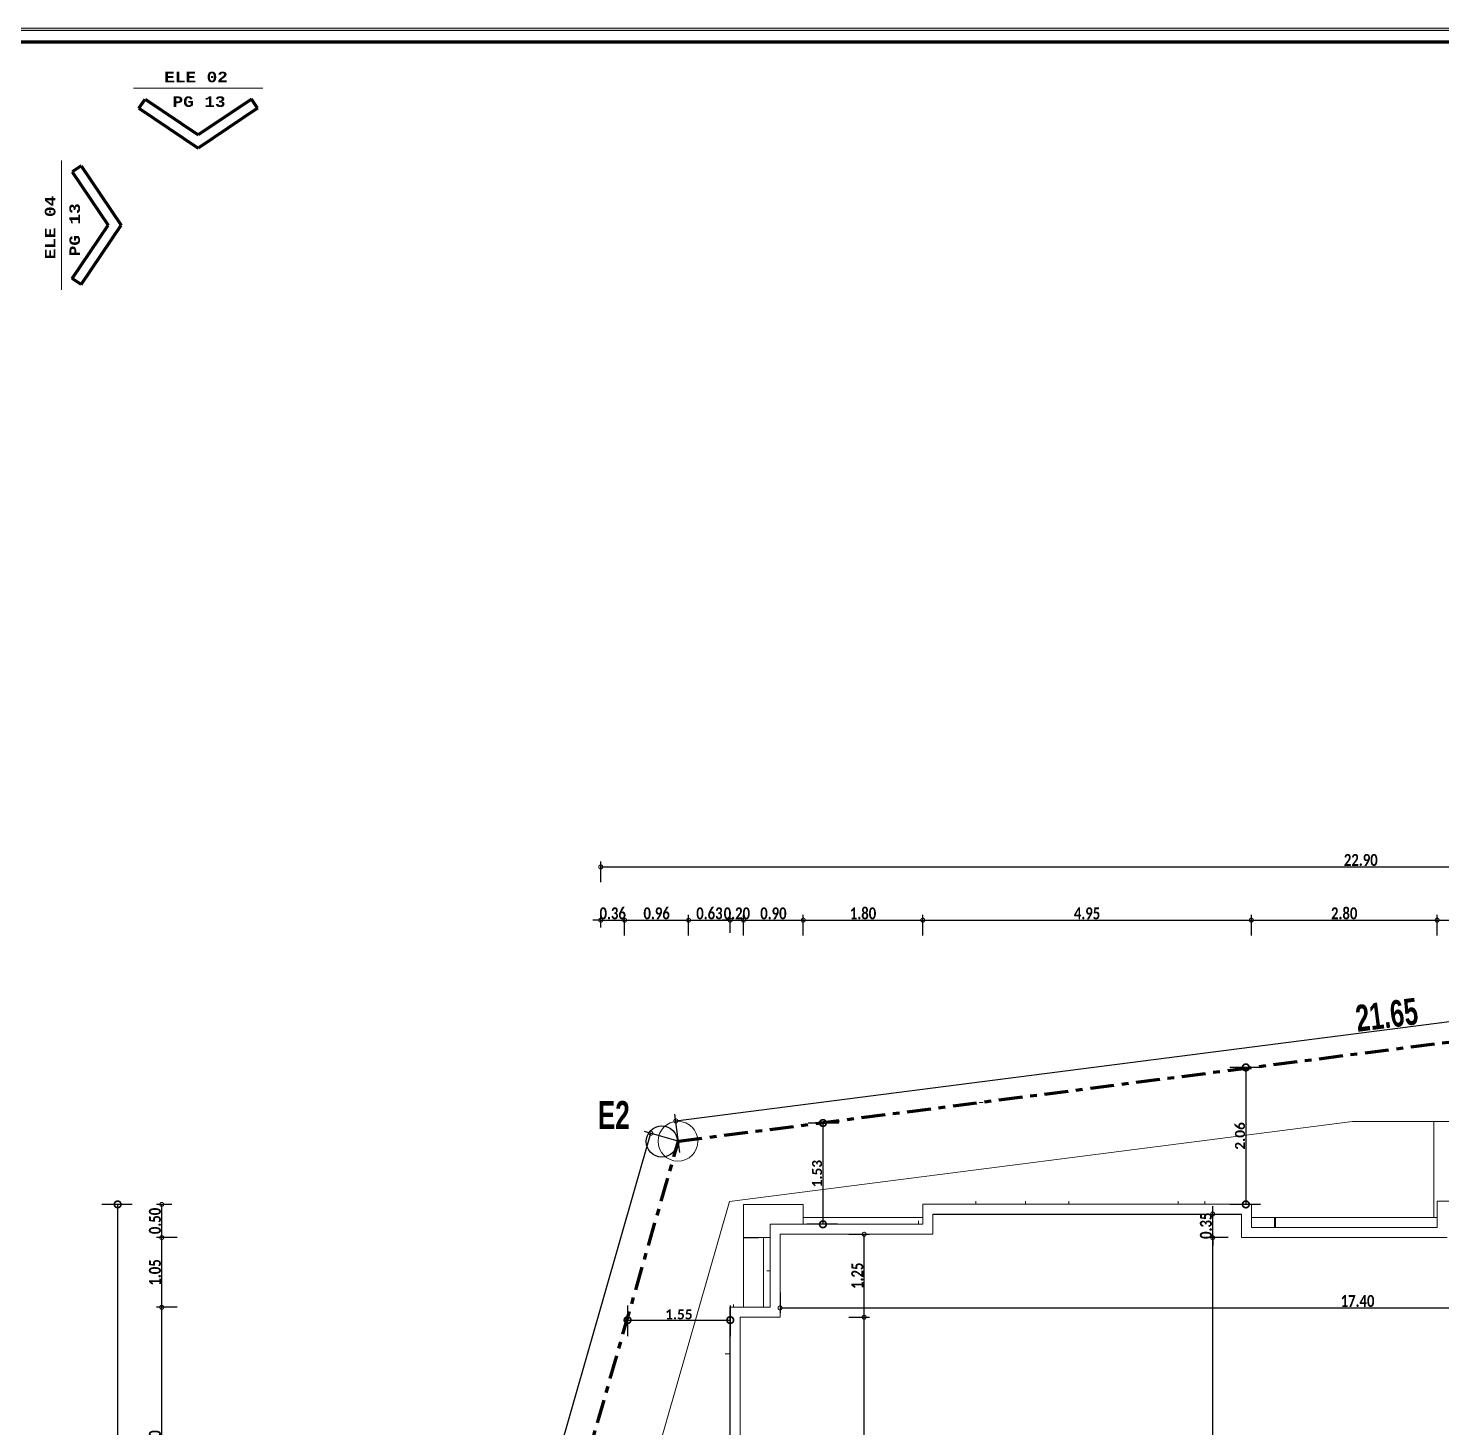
# Model space of a CAD drawing. Header units: metres. Extents: x -144 to 1000, y -717 to 29.
# Drawn here: x 960.34 to 981.63, y -551.53 to -530.45 of the extents above; entities that cross this region are included whole.
import ezdxf

# ---------------------------------------------------------------- set-up
doc = ezdxf.new("R2010")
doc.units = ezdxf.units.M
doc.linetypes.add('Dash Dot 3_16_', pattern=[0.595313, 0.357187, -0.119063, 0, -0.119063])
doc.linetypes.add('Trazo', pattern=[0.45, 0.225, -0.225])
doc.layers.get('0').update_dxf_attribs({"color": 1})
doc.layers.get('Defpoints').update_dxf_attribs({"color": 1})
for name, color, linetype, lineweight in [('A-ANNO-DIMS', 1, 'Continuous', 9), ('A-DETL', 1, 'Continuous', 9), ('A-DETL-THIN', 1, 'Continuous', 9), ('A-FLOR', 2, 'Continuous', 9), ('A-GLAZ', 1, 'Continuous', 9), ('A-WALL', 4, 'Continuous', 9), ('G-ANNO-TEXT', 2, 'Continuous', 9), ('G-ANNO-TTLB', 3, 'Continuous', 18), ('G-ANNO-TTLB-WIDE', 1, 'Continuous', 70), ('G-IMPT', 1, 'Continuous', 9), ('S-BEAM', 1, 'Continuous', 9), ('S-BEAM-HDLN', 7, 'Trazo', 9), ('S-COLS', 7, 'Continuous', 9)]:
    doc.layers.add(name, color=color, linetype=linetype, lineweight=lineweight)
doc.styles.add('Britannic Bold_B_1', font='', dxfattribs={"width": 0.7, "height": 0.4})
doc.styles.add('Calibri_B_3', font='calibrib.ttf', dxfattribs={"height": 0.15})
doc.styles.add('Calibri_B_4', font='calibrib.ttf', dxfattribs={"height": 0.1125})
doc.styles.add('Calibri_B_7', font='calibrib.ttf', dxfattribs={"width": 0.8, "height": 0.18})
doc.styles.add('Courier New_B_2', font='courbd.ttf', dxfattribs={"height": 0.0016})
doc.styles.get('Britannic Bold_B_1').set_extended_font_data('Britannic Bold', bold=True)
doc.dimstyles.new('LINDEROS', dxfattribs={"dimscale": 0.3048, "dimtxt": 0.406749, "dimasz": 0.393701, "dimexe": 0.328084, "dimexo": 0.0625, "dimgap": 0.032808, "dimtad": 1, "dimrnd": 0.01, "dimzin": 0, "dimdsep": 46, "dimtxsty": 'Britannic Bold_B_1', "dimblk1": 'DOTSMALL', "dimblk2": 'DOTSMALL', "dimsah": 1, "dimcen": 0.09, "dimazin": 0, "dimtfac": 1, "dimtdec": 4, "dimtix": 1, "dimtmove": 0, "dimatfit": 3, "dimfxl": 1.64042, "dimfxlon": 1, "dimtvp": 1, "dimtolj": 1, "dimtzin": 0, "dimarcsym": 2})
doc.dimstyles.new('STANDARD_02', dxfattribs={"dimscale": 0.3048, "dimtxt": 0.200149, "dimasz": 0.393701, "dimexe": 0.262467, "dimexo": 0.0625, "dimgap": 0.032808, "dimtad": 1, "dimrnd": 0.01, "dimzin": 0, "dimdsep": 46, "dimtxsty": 'Calibri_B_7', "dimblk1": 'DOTSMALL', "dimblk2": 'DOTSMALL', "dimsah": 1, "dimcen": 0.09, "dimazin": 0, "dimtfac": 1, "dimtdec": 4, "dimtix": 1, "dimtmove": 0, "dimatfit": 3, "dimfxl": 0.82021, "dimfxlon": 1, "dimtvp": 1, "dimtolj": 1, "dimtzin": 0, "dimarcsym": 2})
doc.dimstyles.new('STANDARD_04', dxfattribs={"dimscale": 0.3048, "dimtxt": 0.23547, "dimasz": 0.656168, "dimexe": 0.787402, "dimexo": 0.0625, "dimgap": 0.032808, "dimtad": 1, "dimrnd": 0.01, "dimzin": 0, "dimdsep": 46, "dimtxsty": 'Calibri_B_4', "dimblk1": 'DOTSMALL', "dimblk2": 'DOTSMALL', "dimsah": 1, "dimcen": 0.09, "dimazin": 0, "dimtfac": 1, "dimtdec": 4, "dimtix": 1, "dimtmove": 0, "dimatfit": 3, "dimfxl": 0.787402, "dimfxlon": 1, "dimtvp": 1, "dimtolj": 1, "dimtzin": 0, "dimarcsym": 2})
doc.dimstyles.new('STANDARD_05', dxfattribs={"dimscale": 0.3048, "dimtxt": 0.223696, "dimasz": 0.656168, "dimexe": 0.787402, "dimexo": 0.0625, "dimgap": 0.032808, "dimtad": 1, "dimrnd": 0.01, "dimzin": 0, "dimdsep": 46, "dimtxsty": 'Calibri_B_3', "dimblk1": 'DOTSMALL', "dimblk2": 'DOTSMALL', "dimsah": 1, "dimcen": 0.09, "dimazin": 0, "dimtfac": 1, "dimtdec": 4, "dimtix": 1, "dimtmove": 0, "dimatfit": 3, "dimfxl": 0.787402, "dimfxlon": 1, "dimtvp": 1, "dimtolj": 1, "dimtzin": 0, "dimarcsym": 2})

# ---------------------------------------------------------------- blocks, each defined once
blk = doc.blocks.new('tarjeta de nathalie 00')
at = {"layer": 'G-IMPT', "lineweight": 9}
h = blk.add_hatch(color=3, dxfattribs=at)
h.paths.add_polyline_path([(-145.23888, -717.38489), (-145.21019, -717.38489), (-145.21019, -716.89355), (-145.21019, -716.79934), (-145.23888, -716.79934), (-145.23888, -716.89379)])
h.paths.add_polyline_path([(-145.20996, -716.7991), (-145.20996, -717.3851), (-145.2392, -717.3851), (-145.2392, -716.7991)])
h.paths.add_polyline_path([(-145.23902, -717.3868), (-145.20826, -717.3868), (-145.20826, -716.7974), (-145.2392, -716.7974), (-146.09866, -716.7974), (-146.09866, -717.3868)])
h.paths.add_polyline_path([(-145.20795, -716.79707), (-145.20795, -717.3871), (-146.09898, -717.3871), (-146.09898, -716.79707)])
at = {"layer": 'G-ANNO-TTLB', "color": 3}
for p, q in [((-145.20795, -716.79707), (-146.09898, -716.79707)), ((-145.20795, -716.79707), (-146.09898, -716.79707)), ((-146.09866, -716.7974), (-145.2392, -716.7974))]:
    blk.add_line(p, q, dxfattribs=at)
at = {"layer": 'G-ANNO-TTLB-WIDE', "color": 3}
blk.add_line((-146.09696, -716.7991), (-145.20996, -716.7991), dxfattribs=at)
blk = doc.blocks.new('A$C4d52d4f2')
blk.add_circle((-0.30664, -0.16869), 0.00238)
at = {"layer": 'A-DETL', "color": 7, "lineweight": 100}
for p, q in [((-0.38587, -0.01215), (-0.38494, -0.01078)), ((-0.38587, -0.01215), (-0.37688, -0.01821)), ((-0.38494, -0.01078), (-0.37688, -0.01621)), ((-0.36882, -0.01078), (-0.37688, -0.01621)), ((-0.36789, -0.01215), (-0.37688, -0.01821)), ((-0.36789, -0.01215), (-0.36882, -0.01078)), ((-0.39461, -0.02089), (-0.39598, -0.02181)), ((-0.39461, -0.02089), (-0.38855, -0.02987)), ((-0.39598, -0.02181), (-0.39054, -0.02987)), ((-0.39598, -0.03794), (-0.39054, -0.02987)), ((-0.39461, -0.03886), (-0.38855, -0.02987)), ((-0.39461, -0.03886), (-0.39598, -0.03794))]:
    blk.add_line(p, q, dxfattribs=at)
at = {"layer": 'A-DETL-THIN', "lineweight": 18}
for p, q in [((-0.36709, -0.00914), (-0.38667, -0.00914)), ((-0.39761, -0.03966), (-0.39761, -0.02008))]:
    blk.add_line(p, q, dxfattribs=at)
at = {"layer": 'G-ANNO-TEXT', "char_height": 0.0016, "attachment_point": 1, "style": 'Courier New_B_2'}
for s, insert, width in [('ELE 02', (-0.38202, -0.00663), 0.0125063), ('PG 13', (-0.38077, -0.01036), 0.0104219)]:
    blk.add_mtext(s, dxfattribs=dict(at, insert=insert, width=width))
at = {"layer": 'G-ANNO-TEXT', "char_height": 0.0016, "attachment_point": 1, "rotation": 90, "style": 'Courier New_B_2'}
for s, insert, width in [('ELE 04', (-0.40012, -0.03505), 0.0125063), ('PG 13', (-0.3964, -0.03458), 0.0104219)]:
    blk.add_mtext(s, dxfattribs=dict(at, insert=insert, width=width))
blk = doc.blocks.new('COLUMNAS - COLUMNAS-773079-Techo DIM')
at = {"layer": 'S-COLS'}
for p, q in [((-12.089, 22.744), (-12.989, 22.744)), ((-12.989, 22.744), (-12.989, 22.244)), ((-12.089, 22.444), (-12.089, 22.744)), ((-4.989, 22.544), (-5.339, 22.544)), ((-4.989, 22.394), (-4.989, 22.544)), ((-12.989, 22.244), (-12.589, 22.244)), ((-13.189, 13.495), (-13.189, 12.944)), ((5.111, 12.944), (5.111, 13.495)), ((-13.189, 12.944), (-12.989, 12.944)), ((5.012, 12.944), (5.111, 12.944)), ((-12.989, 11.194), (-13.189, 11.194)), ((-13.189, 11.194), (-13.189, 10.644)), ((-12.989, 3.694), (-13.189, 3.694)), ((-13.189, 3.694), (-13.189, 2.794)), ((-5.489, 3.544), (-5.489, 2.794)), ((-4.989, 2.794), (-4.989, 3.544)), ((-13.189, 2.794), (-12.914, 2.794)), ((-5.489, 2.794), (-4.989, 2.794))]:
    blk.add_line(p, q, dxfattribs=at)
blk = doc.blocks.new('Hormigón-Viga rectangular - 400 x 800 mm-955034-Techo DIM')
at = {"layer": 'S-BEAM-HDLN'}
for p, q in [((4.8, 0), (4.8, -0.15)), ((4.8, -0.15), (2.3641, -0.15))]:
    blk.add_line(p, q, dxfattribs=at)
blk = doc.blocks.new('Hormigón-Viga rectangular - 400 x 800 mm-956198-Techo DIM')
at = {"layer": 'S-BEAM-HDLN'}
blk.add_line((3.3, -0.15), (1.5, -0.15), dxfattribs=at)
blk = doc.blocks.new('Hormigón-Viga rectangular - 400 x 800 mm-956237-Techo DIM')
at = {"layer": 'S-BEAM-HDLN'}
for p, q in [((-4.286, -0.15), (-4.286, 0.15)), ((-4.286, 0.15), (-3.241, 0.15)), ((-3.241, -0.15), (-4.286, -0.15))]:
    blk.add_line(p, q, dxfattribs=at)
blk = doc.blocks.new('1_00 X 1_1 - 1_0 X 1_10-978830-Techo DIM')
at = {"layer": 'A-GLAZ'}
blk.add_line((0, -0.125), (0, -0.075), dxfattribs=at)
blk = doc.blocks.new('1_00 X 1_1 - 1_0 X 1_10-V19-Techo DIM')
at = {"layer": 'A-GLAZ', "color": 8, "true_color": 0x808080}
blk.add_line((0, -0.125), (0, -0.075), dxfattribs=at)
blk = doc.blocks.new('1_00 X 1_1 - _90 X 1_10-V26-Techo DIM')
at = {"layer": 'A-GLAZ'}
blk.add_line((0, -0.125), (0, -0.075), dxfattribs=at)
blk = doc.blocks.new('1_00 X 1_1 - _90 X 1_10-V27-Techo DIM')
at = {"layer": 'A-GLAZ', "color": 8, "true_color": 0x808080}
blk.add_line((0, -0.125), (0, -0.08), dxfattribs=at)
blk = doc.blocks.new('1_00 X 1_1 - _90 X 1_10-V28-Techo DIM')
at = {"layer": 'A-GLAZ', "color": 8, "true_color": 0x808080}
blk.add_line((0, -0.125), (0, -0.08), dxfattribs=at)
blk = doc.blocks.new('0_80 X 0_1 - 0_80 X 0_50-V34-Techo DIM')
at = {"layer": 'A-GLAZ'}
blk.add_line((0, 0.08), (0, 0.125), dxfattribs=at)
blk = doc.blocks.new('1_00 X 1_1 - _90 X 1_10-2034710-Techo DIM')
at = {"layer": 'A-GLAZ'}
blk.add_line((0, -0.125), (0, -0.05), dxfattribs=at)
blk = doc.blocks.new('_DotSmall')
at = {"color": 0, "linetype": 'ByBlock', "const_width": 0.5}
blk.add_lwpolyline([(-0.0625, 0, 1), (0.0625, 0, 1)], format="xyb", close=True, dxfattribs=at)
blk = doc.blocks.new('*D530')
at = {"layer": 'A-ANNO-DIMS', "color": 0, "lineweight": -2, "transparency": 16777216}
for p, q in [((964.828, -492.585), (964.828, -492.896)), ((982.228, -492.585), (982.228, -492.896)), ((964.828, -492.816), (982.228, -492.816))]:
    blk.add_line(p, q, dxfattribs=at)
at = {"layer": 'Defpoints', "color": 0, "transparency": 16777216}
for p in [(964.828, -492.566), (982.228, -492.566), (982.228, -492.816)]:
    blk.add_point(p, dxfattribs=at)
at = {"layer": 'A-ANNO-DIMS', "color": 0, "lineweight": -2, "transparency": 16777216, "xscale": 0.12, "yscale": 0.12, "zscale": 0.12, "rotation": 180}
blk.add_blockref('_DotSmall', (964.828, -492.816), dxfattribs=at)
at = {"layer": 'A-ANNO-DIMS', "color": 0, "lineweight": -2, "transparency": 16777216, "xscale": 0.12, "yscale": 0.12, "zscale": 0.12}
blk.add_blockref('_DotSmall', (982.228, -492.816), dxfattribs=at)
at = {"layer": 'A-ANNO-DIMS', "color": 0, "transparency": 16777216, "insert": (973.528, -492.713), "char_height": 0.18, "width": 0.58667, "attachment_point": 5, "style": 'Calibri_B_7'}
blk.add_mtext('\\A1;17.40', dxfattribs=at)
blk = doc.blocks.new('*D548')
at = {"layer": 'A-ANNO-DIMS', "color": 0, "lineweight": -2, "transparency": 16777216}
for p, q in [((965.864, -492.957), (966.175, -492.957)), ((966.095, -500.356), (966.095, -492.957)), ((965.864, -500.356), (966.175, -500.356))]:
    blk.add_line(p, q, dxfattribs=at)
at = {"layer": 'Defpoints', "color": 0, "transparency": 16777216}
for p in [(965.845, -492.957), (966.095, -492.957), (965.845, -500.356)]:
    blk.add_point(p, dxfattribs=at)
at = {"layer": 'A-ANNO-DIMS', "color": 0, "lineweight": -2, "transparency": 16777216, "xscale": 0.12, "yscale": 0.12, "zscale": 0.12}
for p, rotation in [((966.095, -492.957), 90), ((966.095, -500.356), 270)]:
    blk.add_blockref('_DotSmall', p, dxfattribs=dict(at, rotation=rotation))
at = {"layer": 'A-ANNO-DIMS', "color": 0, "transparency": 16777216, "insert": (965.992, -496.656), "char_height": 0.18, "width": 0.45673, "attachment_point": 5, "rotation": 90, "style": 'Calibri_B_7'}
blk.add_mtext('\\A1;7.40', dxfattribs=at)
blk = doc.blocks.new('*D549')
at = {"layer": 'A-ANNO-DIMS', "color": 0, "lineweight": -2, "transparency": 16777216}
for p, q in [((965.864, -491.707), (966.175, -491.707)), ((966.095, -492.957), (966.095, -491.707)), ((965.864, -492.957), (966.175, -492.957))]:
    blk.add_line(p, q, dxfattribs=at)
at = {"layer": 'Defpoints', "color": 0, "transparency": 16777216}
for p in [(965.845, -491.707), (966.095, -491.707), (965.845, -492.957)]:
    blk.add_point(p, dxfattribs=at)
at = {"layer": 'A-ANNO-DIMS', "color": 0, "lineweight": -2, "transparency": 16777216, "xscale": 0.12, "yscale": 0.12, "zscale": 0.12}
for p, rotation in [((966.095, -491.707), 90), ((966.095, -492.957), 270)]:
    blk.add_blockref('_DotSmall', p, dxfattribs=dict(at, rotation=rotation))
at = {"layer": 'A-ANNO-DIMS', "color": 0, "transparency": 16777216, "insert": (965.992, -492.332), "char_height": 0.18, "width": 0.45673, "attachment_point": 5, "rotation": 90, "style": 'Calibri_B_7'}
blk.add_mtext('\\A1;1.25', dxfattribs=at)
blk = doc.blocks.new('*D551')
at = {"layer": 'A-ANNO-DIMS', "color": 0, "lineweight": -2, "transparency": 16777216}
for p, q in [((971.577, -491.757), (971.266, -491.757)), ((971.346, -509.657), (971.346, -491.757)), ((971.577, -509.657), (971.266, -509.657))]:
    blk.add_line(p, q, dxfattribs=at)
at = {"layer": 'Defpoints', "color": 0, "transparency": 16777216}
for p in [(971.346, -491.757), (971.596, -491.757), (971.596, -509.657)]:
    blk.add_point(p, dxfattribs=at)
at = {"layer": 'A-ANNO-DIMS', "color": 0, "lineweight": -2, "transparency": 16777216, "xscale": 0.12, "yscale": 0.12, "zscale": 0.12}
for p, rotation in [((971.346, -491.757), 90), ((971.346, -509.657), 270)]:
    blk.add_blockref('_DotSmall', p, dxfattribs=dict(at, rotation=rotation))
at = {"layer": 'A-ANNO-DIMS', "color": 0, "transparency": 16777216, "insert": (971.244, -500.707), "char_height": 0.18, "width": 0.58667, "attachment_point": 5, "rotation": 90, "style": 'Calibri_B_7'}
blk.add_mtext('\\A1;17.90', dxfattribs=at)
blk = doc.blocks.new('*D552')
at = {"layer": 'A-ANNO-DIMS', "color": 0, "lineweight": -2, "transparency": 16777216}
for p, q in [((971.159, -491.402), (971.426, -491.402)), ((971.346, -491.402), (971.346, -491.282)), ((971.346, -491.757), (971.346, -491.402)), ((971.533, -491.757), (971.266, -491.757)), ((971.346, -491.757), (971.346, -491.877))]:
    blk.add_line(p, q, dxfattribs=at)
at = {"layer": 'Defpoints', "color": 0, "transparency": 16777216}
for p in [(971.096, -491.402), (971.346, -491.402), (971.596, -491.757)]:
    blk.add_point(p, dxfattribs=at)
at = {"layer": 'A-ANNO-DIMS', "color": 0, "lineweight": -2, "transparency": 16777216, "xscale": 0.12, "yscale": 0.12, "zscale": 0.12}
for p, rotation in [((971.346, -491.402), 270), ((971.346, -491.757), 90)]:
    blk.add_blockref('_DotSmall', p, dxfattribs=dict(at, rotation=rotation))
at = {"layer": 'A-ANNO-DIMS', "color": 0, "transparency": 16777216, "insert": (971.244, -491.579), "char_height": 0.18, "width": 0.45673, "attachment_point": 5, "rotation": 90, "style": 'Calibri_B_7'}
blk.add_mtext('\\A1;0.35', dxfattribs=at)
blk = doc.blocks.new('*D481')
at = {"layer": 'A-ANNO-DIMS', "color": 0, "lineweight": -2, "transparency": 16777216}
for p, q in [((955.745, -492.807), (955.434, -492.807)), ((955.514, -496.907), (955.514, -492.807)), ((955.745, -496.907), (955.434, -496.907))]:
    blk.add_line(p, q, dxfattribs=at)
at = {"layer": 'Defpoints', "color": 0, "transparency": 16777216}
for p in [(955.514, -492.807), (955.764, -492.807), (955.764, -496.907)]:
    blk.add_point(p, dxfattribs=at)
at = {"layer": 'A-ANNO-DIMS', "color": 0, "lineweight": -2, "transparency": 16777216, "xscale": 0.12, "yscale": 0.12, "zscale": 0.12}
for p, rotation in [((955.514, -492.807), 90), ((955.514, -496.907), 270)]:
    blk.add_blockref('_DotSmall', p, dxfattribs=dict(at, rotation=rotation))
at = {"layer": 'A-ANNO-DIMS', "color": 0, "transparency": 16777216, "insert": (955.411, -494.857), "char_height": 0.18, "width": 0.45673, "attachment_point": 5, "rotation": 90, "style": 'Calibri_B_7'}
blk.add_mtext('\\A1;4.10', dxfattribs=at)
blk = doc.blocks.new('*D482')
at = {"layer": 'A-ANNO-DIMS', "color": 0, "lineweight": -2, "transparency": 16777216}
for p, q in [((955.745, -491.757), (955.434, -491.757)), ((955.514, -492.807), (955.514, -491.757)), ((955.745, -492.807), (955.434, -492.807))]:
    blk.add_line(p, q, dxfattribs=at)
at = {"layer": 'Defpoints', "color": 0, "transparency": 16777216}
for p in [(955.514, -491.757), (955.764, -491.757), (955.764, -492.807)]:
    blk.add_point(p, dxfattribs=at)
at = {"layer": 'A-ANNO-DIMS', "color": 0, "lineweight": -2, "transparency": 16777216, "xscale": 0.12, "yscale": 0.12, "zscale": 0.12}
for p, rotation in [((955.514, -491.757), 90), ((955.514, -492.807), 270)]:
    blk.add_blockref('_DotSmall', p, dxfattribs=dict(at, rotation=rotation))
at = {"layer": 'A-ANNO-DIMS', "color": 0, "transparency": 16777216, "insert": (955.411, -492.282), "char_height": 0.18, "width": 0.45673, "attachment_point": 5, "rotation": 90, "style": 'Calibri_B_7'}
blk.add_mtext('\\A1;1.05', dxfattribs=at)
blk = doc.blocks.new('*D483')
at = {"layer": 'A-ANNO-DIMS', "color": 0, "lineweight": -2, "transparency": 16777216}
for p, q in [((955.666, -491.257), (955.434, -491.257)), ((955.514, -491.757), (955.514, -491.257)), ((955.666, -491.757), (955.434, -491.757))]:
    blk.add_line(p, q, dxfattribs=at)
at = {"layer": 'Defpoints', "color": 0, "transparency": 16777216}
for p in [(955.514, -491.257), (955.764, -491.257), (955.764, -491.757)]:
    blk.add_point(p, dxfattribs=at)
at = {"layer": 'A-ANNO-DIMS', "color": 0, "lineweight": -2, "transparency": 16777216, "xscale": 0.12, "yscale": 0.12, "zscale": 0.12}
for p, rotation in [((955.514, -491.257), 90), ((955.514, -491.757), 270)]:
    blk.add_blockref('_DotSmall', p, dxfattribs=dict(at, rotation=rotation))
at = {"layer": 'A-ANNO-DIMS', "color": 0, "transparency": 16777216, "insert": (955.411, -491.507), "char_height": 0.18, "width": 0.45673, "attachment_point": 5, "rotation": 90, "style": 'Calibri_B_7'}
blk.add_mtext('\\A1;0.50', dxfattribs=at)
blk = doc.blocks.new('*D485')
at = {"layer": 'A-ANNO-DIMS', "color": 0, "lineweight": -2, "transparency": 16777216}
for p, q in [((984.795, -487.713), (984.721, -487.137)), ((963.258, -490), (984.733, -487.236)), ((963.319, -490.477), (963.245, -489.9))]:
    blk.add_line(p, q, dxfattribs=at)
at = {"layer": 'Defpoints', "color": 0, "transparency": 16777216}
for p in [(984.733, -487.236), (984.797, -487.732), (963.322, -490.496)]:
    blk.add_point(p, dxfattribs=at)
at = {"layer": 'A-ANNO-DIMS', "color": 0, "lineweight": -2, "transparency": 16777216, "xscale": 0.12, "yscale": 0.12, "zscale": 0.12}
for p, rotation in [((984.733, -487.236), 7.333333333335209), ((963.258, -490), 187.3333333333352)]:
    blk.add_blockref('_DotSmall', p, dxfattribs=dict(at, rotation=rotation))
at = {"layer": 'A-ANNO-DIMS', "color": 0, "transparency": 16777216, "insert": (973.968, -488.403), "char_height": 0.4, "width": 1.40028, "attachment_point": 5, "rotation": 7.3333, "style": 'Britannic Bold_B_1'}
blk.add_mtext('\\A1;21.65', dxfattribs=at)
blk = doc.blocks.new('*D487')
at = {"layer": 'A-ANNO-DIMS', "color": 0, "lineweight": -2, "transparency": 16777216}
for p, q in [((963.344, -490.319), (962.786, -490.158)), ((955.901, -514.478), (962.882, -490.186)), ((956.363, -514.61), (955.805, -514.45))]:
    blk.add_line(p, q, dxfattribs=at)
at = {"layer": 'Defpoints', "color": 0, "transparency": 16777216}
for p in [(962.882, -490.186), (963.362, -490.324), (956.381, -514.616)]:
    blk.add_point(p, dxfattribs=at)
at = {"layer": 'A-ANNO-DIMS', "color": 0, "lineweight": -2, "transparency": 16777216, "xscale": 0.12, "yscale": 0.12, "zscale": 0.12}
for p, rotation in [((962.882, -490.186), 73.96666666666964), ((955.901, -514.478), 253.9666666666696)]:
    blk.add_blockref('_DotSmall', p, dxfattribs=dict(at, rotation=rotation))
at = {"layer": 'A-ANNO-DIMS', "color": 0, "transparency": 16777216, "insert": (959.183, -502.272), "char_height": 0.4, "width": 1.40028, "attachment_point": 5, "rotation": 73.9667, "style": 'Britannic Bold_B_1'}
blk.add_mtext('\\A1;25.28', dxfattribs=at)
blk = doc.blocks.new('*D488')
at = {"layer": 'A-ANNO-DIMS', "color": 0, "lineweight": -2, "transparency": 16777216}
for p, q in [((955.07, -491.257), (954.609, -491.257)), ((954.849, -491.257), (954.849, -514.615)), ((955.07, -514.615), (954.609, -514.615))]:
    blk.add_line(p, q, dxfattribs=at)
at = {"layer": 'Defpoints', "color": 0, "transparency": 16777216}
for p in [(955.089, -491.257), (954.849, -514.615), (955.089, -514.615)]:
    blk.add_point(p, dxfattribs=at)
at = {"layer": 'A-ANNO-DIMS', "color": 0, "lineweight": -2, "transparency": 16777216, "xscale": 0.2, "yscale": 0.2, "zscale": 0.2}
for p, rotation in [((954.849, -491.257), 90), ((954.849, -514.615), 270)]:
    blk.add_blockref('_DotSmall', p, dxfattribs=dict(at, rotation=rotation))
at = {"layer": 'A-ANNO-DIMS', "color": 0, "transparency": 16777216, "insert": (954.781, -502.936), "char_height": 0.1125, "width": 0.77358, "attachment_point": 5, "rotation": 90, "style": 'Calibri_B_4'}
blk.add_mtext('\\A1;23.36', dxfattribs=at)
blk = doc.blocks.new('*D489')
at = {"layer": 'A-ANNO-DIMS', "color": 0, "lineweight": -2, "transparency": 16777216}
for p, q in [((962.127, -486.976), (962.007, -486.976)), ((962.127, -487.086), (962.127, -486.896)), ((962.127, -486.976), (962.487, -486.976)), ((962.487, -487.086), (962.487, -486.896)), ((962.487, -486.976), (962.607, -486.976))]:
    blk.add_line(p, q, dxfattribs=at)
at = {"layer": 'Defpoints', "color": 0, "transparency": 16777216}
for p in [(962.487, -486.976), (962.127, -487.226), (962.487, -487.226)]:
    blk.add_point(p, dxfattribs=at)
at = {"layer": 'A-ANNO-DIMS', "color": 0, "lineweight": -2, "transparency": 16777216, "xscale": 0.12, "yscale": 0.12, "zscale": 0.12}
blk.add_blockref('_DotSmall', (962.127, -486.976), dxfattribs=at)
at = {"layer": 'A-ANNO-DIMS', "color": 0, "lineweight": -2, "transparency": 16777216, "xscale": 0.12, "yscale": 0.12, "zscale": 0.12, "rotation": 180}
blk.add_blockref('_DotSmall', (962.487, -486.976), dxfattribs=at)
at = {"layer": 'A-ANNO-DIMS', "color": 0, "transparency": 16777216, "insert": (962.307, -486.874), "char_height": 0.18, "width": 0.45673, "attachment_point": 5, "style": 'Calibri_B_7'}
blk.add_mtext('\\A1;0.36', dxfattribs=at)
blk = doc.blocks.new('*D490')
at = {"layer": 'A-ANNO-DIMS', "color": 0, "lineweight": -2, "transparency": 16777216}
for p, q in [((962.487, -487.207), (962.487, -486.896)), ((962.487, -486.976), (963.451, -486.976)), ((963.451, -487.207), (963.451, -486.896))]:
    blk.add_line(p, q, dxfattribs=at)
at = {"layer": 'Defpoints', "color": 0, "transparency": 16777216}
for p in [(963.451, -486.976), (962.487, -487.226), (963.451, -487.226)]:
    blk.add_point(p, dxfattribs=at)
at = {"layer": 'A-ANNO-DIMS', "color": 0, "lineweight": -2, "transparency": 16777216, "xscale": 0.12, "yscale": 0.12, "zscale": 0.12, "rotation": 180}
blk.add_blockref('_DotSmall', (962.487, -486.976), dxfattribs=at)
at = {"layer": 'A-ANNO-DIMS', "color": 0, "lineweight": -2, "transparency": 16777216, "xscale": 0.12, "yscale": 0.12, "zscale": 0.12}
blk.add_blockref('_DotSmall', (963.451, -486.976), dxfattribs=at)
at = {"layer": 'A-ANNO-DIMS', "color": 0, "transparency": 16777216, "insert": (962.969, -486.874), "char_height": 0.18, "width": 0.45673, "attachment_point": 5, "style": 'Calibri_B_7'}
blk.add_mtext('\\A1;0.96', dxfattribs=at)
blk = doc.blocks.new('*D491')
at = {"layer": 'A-ANNO-DIMS', "color": 0, "lineweight": -2, "transparency": 16777216}
for p, q in [((963.451, -487.167), (963.451, -486.896)), ((963.451, -486.976), (964.078, -486.976)), ((964.078, -487.167), (964.078, -486.896))]:
    blk.add_line(p, q, dxfattribs=at)
at = {"layer": 'Defpoints', "color": 0, "transparency": 16777216}
for p in [(964.078, -486.976), (963.451, -487.226), (964.078, -487.226)]:
    blk.add_point(p, dxfattribs=at)
at = {"layer": 'A-ANNO-DIMS', "color": 0, "lineweight": -2, "transparency": 16777216, "xscale": 0.12, "yscale": 0.12, "zscale": 0.12, "rotation": 180}
blk.add_blockref('_DotSmall', (963.451, -486.976), dxfattribs=at)
at = {"layer": 'A-ANNO-DIMS', "color": 0, "lineweight": -2, "transparency": 16777216, "xscale": 0.12, "yscale": 0.12, "zscale": 0.12}
blk.add_blockref('_DotSmall', (964.078, -486.976), dxfattribs=at)
at = {"layer": 'A-ANNO-DIMS', "color": 0, "transparency": 16777216, "insert": (963.764, -486.874), "char_height": 0.18, "width": 0.45673, "attachment_point": 5, "style": 'Calibri_B_7'}
blk.add_mtext('\\A1;0.63', dxfattribs=at)
blk = doc.blocks.new('*D492')
at = {"layer": 'A-ANNO-DIMS', "color": 0, "lineweight": -2, "transparency": 16777216}
for p, q in [((964.078, -486.976), (963.958, -486.976)), ((964.078, -487.037), (964.078, -486.896)), ((964.078, -486.976), (964.278, -486.976)), ((964.278, -487.037), (964.278, -486.896)), ((964.278, -486.976), (964.398, -486.976))]:
    blk.add_line(p, q, dxfattribs=at)
at = {"layer": 'Defpoints', "color": 0, "transparency": 16777216}
for p in [(964.278, -486.976), (964.078, -487.226), (964.278, -487.226)]:
    blk.add_point(p, dxfattribs=at)
at = {"layer": 'A-ANNO-DIMS', "color": 0, "lineweight": -2, "transparency": 16777216, "xscale": 0.12, "yscale": 0.12, "zscale": 0.12}
blk.add_blockref('_DotSmall', (964.078, -486.976), dxfattribs=at)
at = {"layer": 'A-ANNO-DIMS', "color": 0, "lineweight": -2, "transparency": 16777216, "xscale": 0.12, "yscale": 0.12, "zscale": 0.12, "rotation": 180}
blk.add_blockref('_DotSmall', (964.278, -486.976), dxfattribs=at)
at = {"layer": 'A-ANNO-DIMS', "color": 0, "transparency": 16777216, "insert": (964.178, -486.874), "char_height": 0.18, "width": 0.45673, "attachment_point": 5, "style": 'Calibri_B_7'}
blk.add_mtext('\\A1;0.20', dxfattribs=at)
blk = doc.blocks.new('*D493')
at = {"layer": 'A-ANNO-DIMS', "color": 0, "lineweight": -2, "transparency": 16777216}
for p, q in [((964.278, -487.207), (964.278, -486.896)), ((964.278, -486.976), (965.178, -486.976)), ((965.178, -487.207), (965.178, -486.896))]:
    blk.add_line(p, q, dxfattribs=at)
at = {"layer": 'Defpoints', "color": 0, "transparency": 16777216}
for p in [(965.178, -486.976), (964.278, -487.226), (965.178, -487.226)]:
    blk.add_point(p, dxfattribs=at)
at = {"layer": 'A-ANNO-DIMS', "color": 0, "lineweight": -2, "transparency": 16777216, "xscale": 0.12, "yscale": 0.12, "zscale": 0.12, "rotation": 180}
blk.add_blockref('_DotSmall', (964.278, -486.976), dxfattribs=at)
at = {"layer": 'A-ANNO-DIMS', "color": 0, "lineweight": -2, "transparency": 16777216, "xscale": 0.12, "yscale": 0.12, "zscale": 0.12}
blk.add_blockref('_DotSmall', (965.178, -486.976), dxfattribs=at)
at = {"layer": 'A-ANNO-DIMS', "color": 0, "transparency": 16777216, "insert": (964.728, -486.874), "char_height": 0.18, "width": 0.45673, "attachment_point": 5, "style": 'Calibri_B_7'}
blk.add_mtext('\\A1;0.90', dxfattribs=at)
blk = doc.blocks.new('*D494')
at = {"layer": 'A-ANNO-DIMS', "color": 0, "lineweight": -2, "transparency": 16777216}
for p, q in [((965.178, -487.207), (965.178, -486.896)), ((965.178, -486.976), (966.978, -486.976)), ((966.978, -487.207), (966.978, -486.896))]:
    blk.add_line(p, q, dxfattribs=at)
at = {"layer": 'Defpoints', "color": 0, "transparency": 16777216}
for p in [(966.978, -486.976), (965.178, -487.226), (966.978, -487.226)]:
    blk.add_point(p, dxfattribs=at)
at = {"layer": 'A-ANNO-DIMS', "color": 0, "lineweight": -2, "transparency": 16777216, "xscale": 0.12, "yscale": 0.12, "zscale": 0.12, "rotation": 180}
blk.add_blockref('_DotSmall', (965.178, -486.976), dxfattribs=at)
at = {"layer": 'A-ANNO-DIMS', "color": 0, "lineweight": -2, "transparency": 16777216, "xscale": 0.12, "yscale": 0.12, "zscale": 0.12}
blk.add_blockref('_DotSmall', (966.978, -486.976), dxfattribs=at)
at = {"layer": 'A-ANNO-DIMS', "color": 0, "transparency": 16777216, "insert": (966.078, -486.874), "char_height": 0.18, "width": 0.45673, "attachment_point": 5, "style": 'Calibri_B_7'}
blk.add_mtext('\\A1;1.80', dxfattribs=at)
blk = doc.blocks.new('*D495')
at = {"layer": 'A-ANNO-DIMS', "color": 0, "lineweight": -2, "transparency": 16777216}
for p, q in [((966.978, -487.207), (966.978, -486.896)), ((966.978, -486.976), (971.928, -486.976)), ((971.928, -487.207), (971.928, -486.896))]:
    blk.add_line(p, q, dxfattribs=at)
at = {"layer": 'Defpoints', "color": 0, "transparency": 16777216}
for p in [(971.928, -486.976), (966.978, -487.226), (971.928, -487.226)]:
    blk.add_point(p, dxfattribs=at)
at = {"layer": 'A-ANNO-DIMS', "color": 0, "lineweight": -2, "transparency": 16777216, "xscale": 0.12, "yscale": 0.12, "zscale": 0.12, "rotation": 180}
blk.add_blockref('_DotSmall', (966.978, -486.976), dxfattribs=at)
at = {"layer": 'A-ANNO-DIMS', "color": 0, "lineweight": -2, "transparency": 16777216, "xscale": 0.12, "yscale": 0.12, "zscale": 0.12}
blk.add_blockref('_DotSmall', (971.928, -486.976), dxfattribs=at)
at = {"layer": 'A-ANNO-DIMS', "color": 0, "transparency": 16777216, "insert": (969.453, -486.874), "char_height": 0.18, "width": 0.45673, "attachment_point": 5, "style": 'Calibri_B_7'}
blk.add_mtext('\\A1;4.95', dxfattribs=at)
blk = doc.blocks.new('*D496')
at = {"layer": 'A-ANNO-DIMS', "color": 0, "lineweight": -2, "transparency": 16777216}
for p, q in [((971.928, -487.207), (971.928, -486.896)), ((971.928, -486.976), (974.727, -486.976)), ((974.727, -487.207), (974.727, -486.896))]:
    blk.add_line(p, q, dxfattribs=at)
at = {"layer": 'Defpoints', "color": 0, "transparency": 16777216}
for p in [(974.727, -486.976), (971.928, -487.226), (974.727, -487.226)]:
    blk.add_point(p, dxfattribs=at)
at = {"layer": 'A-ANNO-DIMS', "color": 0, "lineweight": -2, "transparency": 16777216, "xscale": 0.12, "yscale": 0.12, "zscale": 0.12, "rotation": 180}
blk.add_blockref('_DotSmall', (971.928, -486.976), dxfattribs=at)
at = {"layer": 'A-ANNO-DIMS', "color": 0, "lineweight": -2, "transparency": 16777216, "xscale": 0.12, "yscale": 0.12, "zscale": 0.12}
blk.add_blockref('_DotSmall', (974.727, -486.976), dxfattribs=at)
at = {"layer": 'A-ANNO-DIMS', "color": 0, "transparency": 16777216, "insert": (973.327, -486.874), "char_height": 0.18, "width": 0.45673, "attachment_point": 5, "style": 'Calibri_B_7'}
blk.add_mtext('\\A1;2.80', dxfattribs=at)
blk = doc.blocks.new('*D497')
at = {"layer": 'A-ANNO-DIMS', "color": 0, "lineweight": -2, "transparency": 16777216}
for p, q in [((974.727, -487.207), (974.727, -486.896)), ((974.727, -486.976), (979.929, -486.976)), ((979.929, -487.207), (979.929, -486.896))]:
    blk.add_line(p, q, dxfattribs=at)
at = {"layer": 'Defpoints', "color": 0, "transparency": 16777216}
for p in [(979.929, -486.976), (974.727, -487.226), (979.929, -487.226)]:
    blk.add_point(p, dxfattribs=at)
at = {"layer": 'A-ANNO-DIMS', "color": 0, "lineweight": -2, "transparency": 16777216, "xscale": 0.12, "yscale": 0.12, "zscale": 0.12, "rotation": 180}
blk.add_blockref('_DotSmall', (974.727, -486.976), dxfattribs=at)
at = {"layer": 'A-ANNO-DIMS', "color": 0, "lineweight": -2, "transparency": 16777216, "xscale": 0.12, "yscale": 0.12, "zscale": 0.12}
blk.add_blockref('_DotSmall', (979.929, -486.976), dxfattribs=at)
at = {"layer": 'A-ANNO-DIMS', "color": 0, "transparency": 16777216, "insert": (977.328, -486.874), "char_height": 0.18, "width": 0.45673, "attachment_point": 5, "style": 'Calibri_B_7'}
blk.add_mtext('\\A1;5.20', dxfattribs=at)
blk = doc.blocks.new('*D501')
at = {"layer": 'A-ANNO-DIMS', "color": 0, "lineweight": -2, "transparency": 16777216}
for p, q in [((962.127, -486.404), (962.127, -486.093)), ((985.027, -486.404), (985.027, -486.093)), ((962.127, -486.173), (985.027, -486.173))]:
    blk.add_line(p, q, dxfattribs=at)
at = {"layer": 'Defpoints', "color": 0, "transparency": 16777216}
for p in [(985.027, -486.173), (962.127, -486.423), (985.027, -486.423)]:
    blk.add_point(p, dxfattribs=at)
at = {"layer": 'A-ANNO-DIMS', "color": 0, "lineweight": -2, "transparency": 16777216, "xscale": 0.12, "yscale": 0.12, "zscale": 0.12, "rotation": 180}
blk.add_blockref('_DotSmall', (962.127, -486.173), dxfattribs=at)
at = {"layer": 'A-ANNO-DIMS', "color": 0, "lineweight": -2, "transparency": 16777216, "xscale": 0.12, "yscale": 0.12, "zscale": 0.12}
blk.add_blockref('_DotSmall', (985.027, -486.173), dxfattribs=at)
at = {"layer": 'A-ANNO-DIMS', "color": 0, "transparency": 16777216, "insert": (973.577, -486.07), "char_height": 0.18, "width": 0.58667, "attachment_point": 5, "style": 'Calibri_B_7'}
blk.add_mtext('\\A1;22.90', dxfattribs=at)
blk = doc.blocks.new('*D506')
at = {"layer": 'A-ANNO-DIMS', "color": 0, "lineweight": -2, "transparency": 16777216}
for p, q in [((962.531, -492.779), (962.531, -493.24)), ((964.078, -492.779), (964.078, -493.24)), ((962.531, -493), (964.078, -493))]:
    blk.add_line(p, q, dxfattribs=at)
at = {"layer": 'Defpoints', "color": 0, "transparency": 16777216}
for p in [(962.531, -492.76), (964.078, -492.76), (964.078, -493)]:
    blk.add_point(p, dxfattribs=at)
at = {"layer": 'A-ANNO-DIMS', "color": 0, "lineweight": -2, "transparency": 16777216, "xscale": 0.2, "yscale": 0.2, "zscale": 0.2, "rotation": 180}
blk.add_blockref('_DotSmall', (962.531, -493), dxfattribs=at)
at = {"layer": 'A-ANNO-DIMS', "color": 0, "lineweight": -2, "transparency": 16777216, "xscale": 0.2, "yscale": 0.2, "zscale": 0.2}
blk.add_blockref('_DotSmall', (964.078, -493), dxfattribs=at)
at = {"layer": 'A-ANNO-DIMS', "color": 0, "transparency": 16777216, "insert": (963.304, -492.914), "char_height": 0.15, "width": 0.57208, "attachment_point": 5, "style": 'Calibri_B_3'}
blk.add_mtext('\\A1;1.55', dxfattribs=at)
blk = doc.blocks.new('*D508')
at = {"layer": 'A-ANNO-DIMS', "color": 0, "lineweight": -2, "transparency": 16777216}
for p, q in [((972.066, -489.194), (971.605, -489.194)), ((971.845, -489.194), (971.845, -491.257)), ((972.066, -491.257), (971.605, -491.257))]:
    blk.add_line(p, q, dxfattribs=at)
at = {"layer": 'Defpoints', "color": 0, "transparency": 16777216}
for p in [(972.085, -489.194), (971.845, -491.257), (972.085, -491.257)]:
    blk.add_point(p, dxfattribs=at)
at = {"layer": 'A-ANNO-DIMS', "color": 0, "lineweight": -2, "transparency": 16777216, "xscale": 0.2, "yscale": 0.2, "zscale": 0.2}
for p, rotation in [((971.845, -489.194), 90), ((971.845, -491.257), 270)]:
    blk.add_blockref('_DotSmall', p, dxfattribs=dict(at, rotation=rotation))
at = {"layer": 'A-ANNO-DIMS', "color": 0, "transparency": 16777216, "insert": (971.758, -490.226), "char_height": 0.15, "width": 0.57208, "attachment_point": 5, "rotation": 90, "style": 'Calibri_B_3'}
blk.add_mtext('\\A1;2.06', dxfattribs=at)
blk = doc.blocks.new('*D510')
at = {"layer": 'A-ANNO-DIMS', "color": 0, "lineweight": -2, "transparency": 16777216}
for p, q in [((965.253, -490.031), (965.714, -490.031)), ((965.474, -490.031), (965.474, -491.557)), ((965.695, -491.557), (965.234, -491.557))]:
    blk.add_line(p, q, dxfattribs=at)
at = {"layer": 'Defpoints', "color": 0, "transparency": 16777216}
for p in [(965.234, -490.031), (965.474, -491.557), (965.714, -491.557)]:
    blk.add_point(p, dxfattribs=at)
at = {"layer": 'A-ANNO-DIMS', "color": 0, "lineweight": -2, "transparency": 16777216, "xscale": 0.2, "yscale": 0.2, "zscale": 0.2}
for p, rotation in [((965.474, -490.031), 90), ((965.474, -491.557), 270)]:
    blk.add_blockref('_DotSmall', p, dxfattribs=dict(at, rotation=rotation))
at = {"layer": 'A-ANNO-DIMS', "color": 0, "transparency": 16777216, "insert": (965.386, -490.794), "char_height": 0.15, "width": 0.57208, "attachment_point": 5, "rotation": 90, "style": 'Calibri_B_3'}
blk.add_mtext('\\A1;1.53', dxfattribs=at)
blk = doc.blocks.new('L')
at = {"layer": 'A-DETL', "color": 7, "linetype": 'Dash Dot 3_16_', "lineweight": 70}
for p, q in [((963.297, -490.305), (984.773, -487.541)), ((956.316, -514.597), (963.297, -490.305))]:
    blk.add_line(p, q, dxfattribs=at)
at = {"layer": 'A-DETL', "color": 253, "true_color": 0xb6b6b6}
for p, q in [((971.928, -489.194), (971.828, -489.194)), ((967.828, -489.722), (967.888, -489.722)), ((965.453, -490.031), (965.513, -490.031)), ((965.453, -490.031), (965.513, -490.031)), ((962.531, -492.967), (962.531, -492.927)), ((962.531, -492.967), (962.531, -492.927)), ((964.128, -492.807), (964.128, -492.767))]:
    blk.add_line(p, q, dxfattribs=at)
at = {"layer": 'A-DETL-THIN'}
blk.add_circle((963.29, -490.306), 0.3, dxfattribs=at)
at = {"layer": 'A-FLOR', "color": 8, "true_color": 0x808080}
for p, q in [((973.451, -490.007), (964.069, -491.214)), ((974.678, -490.007), (973.451, -490.007)), ((964.069, -491.214), (957.344, -514.615))]:
    blk.add_line(p, q, dxfattribs=at)
at = {"layer": 'A-WALL'}
for p, q in [((974.678, -490.007), (985.027, -490.007)), ((974.678, -491.457), (974.678, -490.007)), ((974.727, -491.607), (974.727, -491.207)), ((974.727, -491.207), (979.929, -491.207)), ((966.978, -491.252), (971.928, -491.252)), ((966.978, -491.557), (966.978, -491.252)), ((971.778, -491.402), (967.128, -491.402)), ((967.128, -491.402), (967.128, -491.707)), ((971.778, -491.757), (971.778, -491.402)), ((971.928, -491.252), (971.928, -491.607)), ((964.678, -491.557), (966.978, -491.557)), ((964.678, -492.807), (964.678, -491.557)), ((965.178, -491.557), (966.978, -491.557)), ((971.928, -491.607), (974.727, -491.607)), ((967.128, -491.707), (964.828, -491.707)), ((964.828, -491.707), (964.828, -492.957)), ((974.877, -491.757), (971.778, -491.757)), ((964.071, -492.807), (964.678, -492.807)), ((964.078, -495.907), (964.078, -492.807)), ((964.828, -492.957), (964.228, -492.957)), ((964.228, -492.957), (964.228, -496.057))]:
    blk.add_line(p, q, dxfattribs=at)
at = {"layer": 'A-WALL', "color": 8, "true_color": 0x808080}
for p, q in [((971.778, -491.407), (967.128, -491.407)), ((964.071, -494.757), (964.071, -492.807))]:
    blk.add_line(p, q, dxfattribs=at)
at = {"layer": 'S-BEAM'}
for p, q in [((966.978, -491.457), (965.178, -491.457)), ((972.279, -491.607), (972.279, -491.457)), ((974.727, -491.457), (972.279, -491.457)), ((964.277, -491.749), (964.277, -492.807)), ((964.577, -492.807), (964.577, -491.757))]:
    blk.add_line(p, q, dxfattribs=at)
at = {"layer": 'A-GLAZ'}
blk.add_blockref('0_80 X 0_1 - 0_80 X 0_50-V34-Techo DIM', (967.778, -491.332), dxfattribs=at)
for name, p, rotation in [('1_00 X 1_1 - _90 X 1_10-V26-Techo DIM', (968.528, -491.332), 180), ('1_00 X 1_1 - _90 X 1_10-V26-Techo DIM', (970.828, -491.332), 180), ('1_00 X 1_1 - _90 X 1_10-V26-Techo DIM', (971.228, -491.332), 180), ('1_00 X 1_1 - _90 X 1_10-V27-Techo DIM', (966.913, -491.632), 180), ('1_00 X 1_1 - 1_0 X 1_10-978830-Techo DIM', (964.753, -492.257), 269.9999999999999), ('1_00 X 1_1 - 1_0 X 1_10-978830-Techo DIM', (964.753, -492.257), 269.9999999999999), ('1_00 X 1_1 - 1_0 X 1_10-978830-Techo DIM', (964.753, -492.257), 269.9999999999999), ('1_00 X 1_1 - 1_0 X 1_10-978830-Techo DIM', (964.753, -492.257), 269.9999999999999), ('1_00 X 1_1 - 1_0 X 1_10-978830-Techo DIM', (964.753, -492.257), 269.9999999999999), ('1_00 X 1_1 - 1_0 X 1_10-978830-Techo DIM', (964.753, -492.257), 269.9999999999999), ('1_00 X 1_1 - 1_0 X 1_10-978830-Techo DIM', (964.753, -492.257), 269.9999999999999), ('1_00 X 1_1 - 1_0 X 1_10-978830-Techo DIM', (964.753, -492.257), 269.9999999999999), ('1_00 X 1_1 - _90 X 1_10-2034710-Techo DIM', (964.128, -493.507), 269.9999999999999), ('1_00 X 1_1 - _90 X 1_10-V27-Techo DIM', (964.153, -493.507), 269.9999999999999)]:
    blk.add_blockref(name, p, dxfattribs=dict(at, rotation=rotation))
at = {"layer": 'A-GLAZ', "color": 8, "true_color": 0x808080}
for name, p, rotation in [('1_00 X 1_1 - _90 X 1_10-V28-Techo DIM', (969.178, -491.332), 180), ('1_00 X 1_1 - 1_0 X 1_10-V19-Techo DIM', (964.753, -492.257), 269.9999999999999)]:
    blk.add_blockref(name, p, dxfattribs=dict(at, rotation=rotation))
at = {"layer": 'S-BEAM-HDLN'}
for name, p, rotation in [('Hormigón-Viga rectangular - 400 x 800 mm-956198-Techo DIM', (968.478, -491.607), 180), ('Hormigón-Viga rectangular - 400 x 800 mm-955034-Techo DIM', (977.091, -491.607), 180), ('Hormigón-Viga rectangular - 400 x 800 mm-956237-Techo DIM', (964.427, -496.048), 269.9999999999999)]:
    blk.add_blockref(name, p, dxfattribs=dict(at, rotation=rotation))
at = {"layer": 'S-COLS'}
blk.add_blockref('COLUMNAS - COLUMNAS-773079-Techo DIM', (977.266, -514.001), dxfattribs=at)
at = {"layer": 'G-ANNO-TEXT', "insert": (962.083, -489.7), "char_height": 0.42, "width": 0.89789, "attachment_point": 1, "style": 'Britannic Bold_B_1'}
blk.add_mtext('E2', dxfattribs=at)
at = {"layer": 'A-ANNO-DIMS'}
for base, p1, p2, override, picture, middle in [((985.027, -486.173), (962.127, -486.423), (985.027, -486.423), {"dimpost": '<>', "dimfxl": 22.900057}, '*D501', (973.577, -486.07)), ((962.487, -486.976), (962.127, -487.226), (962.487, -487.226), {"dimpost": '<>', "dimfxl": 0.359309}, '*D489', (962.307, -486.874)), ((963.451, -486.976), (962.487, -487.226), (963.451, -487.226), {"dimpost": '<>', "dimfxl": 0.964332}, '*D490', (962.969, -486.874)), ((964.078, -486.976), (963.451, -487.226), (964.078, -487.226), {"dimpost": '<>', "dimfxl": 0.626528}, '*D491', (963.764, -486.874)), ((964.278, -486.976), (964.078, -487.226), (964.278, -487.226), {"dimpost": '<>', "dimfxl": 0.2}, '*D492', (964.178, -486.874)), ((965.178, -486.976), (964.278, -487.226), (965.178, -487.226), {"dimpost": '<>', "dimfxl": 0.9}, '*D493', (964.728, -486.874)), ((966.978, -486.976), (965.178, -487.226), (966.978, -487.226), {"dimpost": '<>', "dimfxl": 1.8}, '*D494', (966.078, -486.874)), ((971.928, -486.976), (966.978, -487.226), (971.928, -487.226), {"dimpost": '<>', "dimfxl": 4.95}, '*D495', (969.453, -486.874)), ((974.727, -486.976), (971.928, -487.226), (974.727, -487.226), {"dimpost": '<>', "dimfxl": 2.7996}, '*D496', (973.327, -486.874)), ((979.929, -486.976), (974.727, -487.226), (979.929, -487.226), {"dimpost": '<>', "dimfxl": 5.201474}, '*D497', (977.328, -486.874)), ((982.228, -492.816), (964.828, -492.566), (982.228, -492.566), {"dimpost": '<>', "dimfxl": 17.4}, '*D530', (973.528, -492.713))]:
    dim = blk.add_linear_dim(base=base, p1=p1, p2=p2, dimstyle='STANDARD_02', override=override, dxfattribs=at)
    dim.commit()
    dim.dimension.update_dxf_attribs({"geometry": picture, "text_midpoint": middle})
at = {"layer": 'A-ANNO-DIMS', "color": 5, "true_color": 0x0000ff}
for base, p1, p2, angle, dimstyle, override, picture, middle in [((984.733, -487.236), (963.322, -490.496), (984.797, -487.732), 7.3333, 'LINDEROS', {"dimpost": '<>', "dimfxl": 21.652539}, '*D485', (973.968, -488.403)), ((971.845, -491.257), (972.085, -489.194), (972.085, -491.257), 90, 'STANDARD_05', {"dimpost": '<>', "dimfxl": 2.062406}, '*D508', (971.758, -490.226)), ((962.8818, -490.1858), (956.3815, -514.6157), (963.3624, -490.3239), 73.9667, 'LINDEROS', {"dimpost": '<>', "dimfxl": 25.275}, '*D487', (959.1831, -502.2718)), ((965.474, -491.557), (965.234, -490.031), (965.714, -491.557), 90, 'STANDARD_05', {"dimpost": '<>', "dimfxl": 1.599769}, '*D510', (965.386, -490.794))]:
    dim = blk.add_linear_dim(base=base, p1=p1, p2=p2, angle=angle, dimstyle=dimstyle, override=override, dxfattribs=at)
    dim.commit()
    dim.dimension.update_dxf_attribs({"geometry": picture, "text_midpoint": middle})
at = {"layer": 'A-ANNO-DIMS'}
for base, p1, p2, dimstyle, override, picture, middle in [((954.849, -514.615), (955.089, -491.257), (955.089, -514.615), 'STANDARD_04', {"dimpost": '<>', "dimfxl": 23.358526}, '*D488', (954.781, -502.936)), ((955.514, -491.257), (955.764, -491.757), (955.764, -491.257), 'STANDARD_02', {"dimpost": '<>', "dimfxl": 0.5}, '*D483', (955.411, -491.507)), ((971.3463, -491.4021), (971.5963, -491.7566), (971.0963, -491.4021), 'STANDARD_02', {"dimpost": '<>', "dimfxl": 0.612939}, '*D552', (971.2435, -491.5794)), ((966.095, -491.707), (965.845, -492.957), (965.845, -491.707), 'STANDARD_02', {"dimpost": '<>', "dimfxl": 1.249775}, '*D549', (965.992, -492.332)), ((955.514, -491.757), (955.764, -492.807), (955.764, -491.757), 'STANDARD_02', {"dimpost": '<>', "dimfxl": 1.05}, '*D482', (955.411, -492.282)), ((971.346, -491.757), (971.596, -509.657), (971.596, -491.757), 'STANDARD_02', {"dimpost": '<>', "dimfxl": 17.899937}, '*D551', (971.244, -500.707)), ((955.514, -492.807), (955.764, -496.907), (955.764, -492.807), 'STANDARD_02', {"dimpost": '<>', "dimfxl": 4.1}, '*D481', (955.411, -494.857)), ((966.095, -492.957), (965.845, -500.356), (965.845, -492.957), 'STANDARD_02', {"dimpost": '<>', "dimfxl": 7.398937}, '*D548', (965.992, -496.656))]:
    dim = blk.add_linear_dim(base=base, p1=p1, p2=p2, angle=90, dimstyle=dimstyle, override=override, dxfattribs=at)
    dim.commit()
    dim.dimension.update_dxf_attribs({"geometry": picture, "text_midpoint": middle})
at = {"layer": 'A-ANNO-DIMS', "color": 5, "true_color": 0x0000ff}
dim = blk.add_linear_dim(base=(964.078, -493), p1=(962.531, -492.76), p2=(964.078, -492.76), dimstyle='STANDARD_05', override={"dimpost": '<>', "dimfxl": 1.54634}, dxfattribs=at)
dim.commit()
dim.dimension.update_dxf_attribs({"geometry": '*D506', "text_midpoint": (963.304, -492.914)})

msp = doc.modelspace()

# ---------------------------------------------------------------- block references
at = {"xscale": 99.43160266323505, "yscale": 99.43160266323505, "zscale": 99.43160266323505}
msp.add_blockref('tarjeta de nathalie 00', (15438.631, 70741.827), dxfattribs=at)

# ---------------------------------------------------------------- next in the draw order: block references
at = {"xscale": 99.43160273753426, "yscale": 99.43160273753426, "zscale": 99.43160273753426}
msp.add_blockref('A$C4d52d4f2', (1000.371, -530.45), dxfattribs=at)

# ---------------------------------------------------------------- next in the draw order: block references
at = {"color": 3}
msp.add_blockref('L', (6.834, -56.913), dxfattribs=at)

doc.saveas('drawing.dxf')
